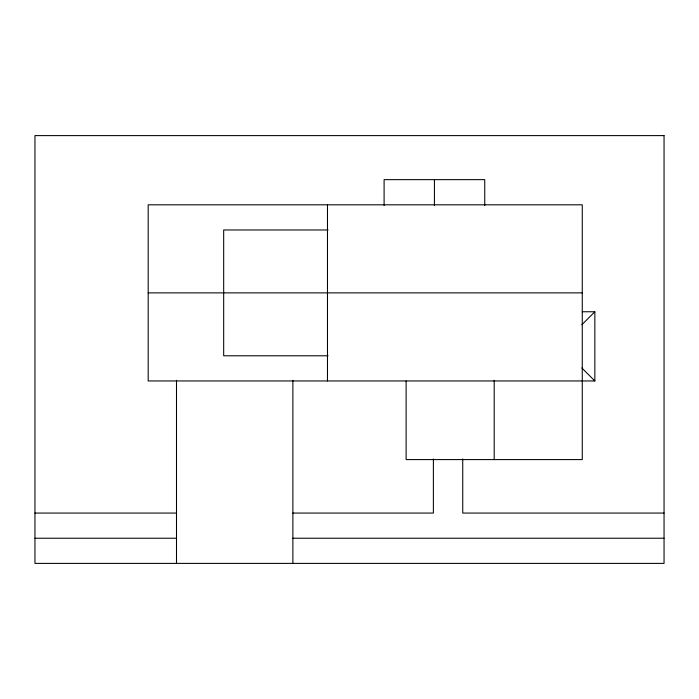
<?xml version="1.0" encoding="UTF-8"?>
<svg xmlns="http://www.w3.org/2000/svg" width="699" height="699" viewBox="0 0 699 699"><rect width="100%" height="100%" fill="white"/><g stroke="black" fill="none" stroke-linecap="round" stroke-linejoin="round"><path stroke-width="1.05" d="M581.883 324.72L594.849 311.754L582.267 311.754M328.102 229.971L223.68 229.971L223.68 355.791L328.102 355.791M148.188 292.881L582.267 292.881M594.849 311.754L594.849 380.955L148.188 380.955L148.188 204.807L582.267 204.807L582.267 459.593L406.119 459.593L406.119 380.955M34.95 513.066L176.498 513.066M292.881 513.066L433.38 513.066L433.38 458.92M664.05 513.066L462.738 513.066L462.738 458.92M34.95 538.23L176.498 538.23M292.881 538.23L664.05 538.23M581.883 367.989L594.849 380.955M494.193 380.317L494.193 459.593M484.756 205.523L484.756 179.643L384.101 179.643L384.101 205.523M434.428 179.643L434.428 205.523M327.482 204.807L327.482 380.955M292.881 380.343L292.881 563.394M176.498 380.343L176.498 563.394M664.05 135.606L34.95 135.606L34.95 563.394L664.05 563.394L664.05 135.606"/></g></svg>
